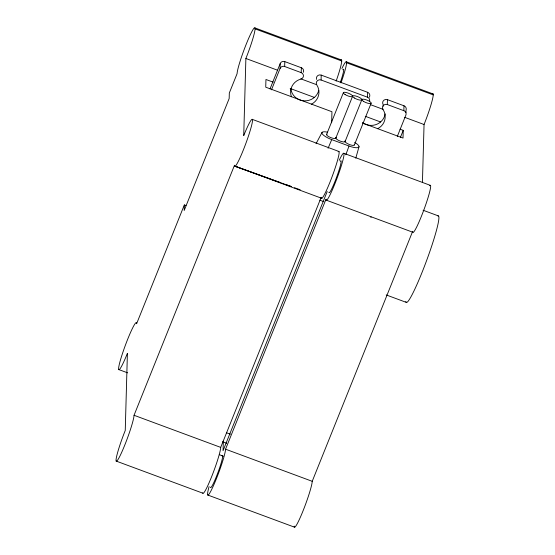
<?xml version="1.0" encoding="UTF-8"?>
<svg xmlns="http://www.w3.org/2000/svg" width="555" height="555" viewBox="0 0 555 555"><rect width="100%" height="100%" fill="white"/><g stroke="black" fill="none" stroke-linecap="round" stroke-linejoin="round"><path stroke-width="0.83" d="M185.967 205.517L184.35 204.92L184.191 210.47L229.166 98.533L229.326 92.983L237.082 73.683A25.086 2.407 -69.7 0 1 246.281 44.067A25.086 2.407 -69.7 0 1 255.085 28.867L341.741 60.988M223.332 441.26L223.068 450.66L327.207 191.482M255.085 28.867A25.086 2.407 -69.7 0 1 245.879 58.483L243.728 135.6A25.079 2.407 -69.7 0 1 252.525 120.4A25.079 2.407 -69.7 0 1 243.326 150.01A25.079 2.407 -69.7 0 1 234.522 165.21L134.046 415.279A25.079 2.407 -69.7 0 1 124.847 444.888A25.079 2.407 -69.7 0 1 116.044 460.081A25.079 2.407 -69.7 0 1 125.25 430.472L127.4 353.355A25.079 2.407 -69.7 0 1 118.603 368.555A25.079 2.407 -69.7 0 1 127.803 338.945A25.079 2.407 -69.7 0 1 136.606 323.745L184.35 204.92M271.485 89.834L280.081 68.445L280.213 63.554A3.545 3.399 1.6 0 1 284.798 61.612L301.351 67.752A3.545 3.399 1.6 0 1 303.328 72.289M280.081 68.445A3.545 3.399 1.6 0 1 284.659 66.503L284.798 61.612M291.444 96.757A14.187 13.591 1.6 0 1 300.914 79.081A3.545 3.399 1.6 0 0 301.212 72.643L301.351 67.752M311.452 104.173A14.187 13.591 1.6 0 0 316.801 84.971A3.545 3.399 1.6 0 1 321.081 80.003L321.22 75.112L367.57 92.29A3.545 3.399 1.6 0 1 369.297 97.271M331.64 122.773L331.952 111.728L265.734 87.184L265.949 79.483L273.22 82.182M369.408 101.718A3.545 3.399 1.6 0 0 367.431 97.181L367.57 92.29M383.11 106.248L383.151 104.618A3.545 3.399 1.6 0 1 387.432 99.65L403.985 105.79A3.545 3.399 1.6 0 1 406.024 110.181L405.955 112.63M377.671 128.718A14.187 13.591 1.6 0 0 383.019 109.508A3.545 3.399 1.6 0 1 387.293 104.541L387.432 99.65M400.002 129.169L403.235 130.369L403.02 138.063L362.644 123.106M397.297 136.461L405.885 115.072A3.545 3.399 1.6 0 0 403.846 110.681L403.985 105.79M422.431 182.574L424.055 124.514A25.086 2.407 -69.7 0 0 432.345 94.1M355.776 158.182L359.043 146.652M345.807 154.817L349.026 146.027A10.642 2.886 21.9 0 0 358.599 147.373A10.642 2.886 21.9 0 0 354.666 142.455M270.028 88.904L280.213 63.554M326.583 134.456L343.399 92.616M335.761 138.244L352.668 96.057M202.728 492.826A25.079 2.407 -69.7 0 0 211.968 475.836A25.079 2.407 -69.7 0 0 220.71 447.392L321.185 197.323M345.03 141.685L361.936 99.491M209.096 486.562A25.079 2.407 -69.7 0 0 213.835 484.813A25.079 2.407 -69.7 0 0 225.559 449.196L326.042 199.127A25.079 2.407 -69.7 0 0 333.472 187.25A25.079 2.407 -69.7 0 0 343.566 157.516A25.079 2.407 -69.7 0 0 339.202 160.353M354.354 144.994L371.163 103.154M400.37 137.494L403.235 130.369M294.219 526.119A25.079 2.407 -69.7 0 0 303.016 510.919A25.079 2.407 -69.7 0 0 312.222 481.31L412.372 232.046M328.095 148.254L331.717 139.61A10.642 2.886 21.9 0 1 322.087 133.623A10.642 2.886 21.9 0 1 327.665 132.222M316.052 143.703L322.073 132.347M234.675 166.209L291.271 186.563M294.504 187.729L300.165 189.761M280.615 182.657L235.181 166.229L321.844 198.343M285.485 184.42L291.167 186.473M254.974 27.93L341.63 60.051M346.486 61.848L433.143 93.968M346.598 62.784L433.261 94.905M284.659 66.503L301.212 72.643M321.081 80.003L367.431 97.181M387.293 104.541L403.846 110.681M245.879 58.483L277.604 70.235M300.817 78.838L316.295 84.575M370.664 104.728L383.047 109.321M404.713 117.348L424.055 124.514M290.175 88.46L314.401 97.444M365.28 116.3L380.626 121.989M331.717 139.61L349.026 146.027M252.379 119.401L339.036 151.515M343.892 153.319L430.548 185.432M423.077 210.234L438.422 215.923M326.187 200.126L412.851 232.247M319.826 200.168L323.884 201.673M386.204 294.927L406.392 302.413M118.749 369.554L127.657 372.856M226.384 432.72L230.443 434.225M222.624 441.766L226.69 443.272M134.046 415.279L220.71 447.392M225.559 449.196L312.222 481.31M219.315 454.691L223.374 456.196M116.196 461.087L202.852 493.201M207.709 495.004L294.365 527.118M437.93 215.992A46.114 4.426 -69.7 0 1 425.872 262.522A46.114 4.426 -69.7 0 1 405.892 301.379M341.908 68.501A25.086 2.407 -69.7 0 1 346.591 63.041A25.086 2.407 -69.7 0 1 341.006 82.861M429.667 185.752A25.079 2.407 -69.7 0 1 423.985 209.589A25.079 2.407 -69.7 0 1 412.698 231.588M342.789 69.784A17.025 1.63 -69.7 0 1 340.284 82.549M222.049 455.842A17.025 1.63 -69.7 0 1 218.136 472.041A17.025 1.63 -69.7 0 1 210.463 487.186M340.229 161.318A17.025 1.63 -69.7 0 1 336.92 176.351A17.025 1.63 -69.7 0 1 328.942 192.307M340.832 60.183A25.086 2.407 -69.7 0 1 336.15 81.065M338.155 151.834A25.079 2.407 -69.7 0 1 332.695 175.068A25.079 2.407 -69.7 0 1 321.213 197.948M370.796 217.317A6.029 5.779 1.6 0 1 371.205 217.026M316.6 79.407A3.545 3.399 1.6 0 1 321.22 75.112M385.156 113.928A14.187 13.591 1.6 0 1 362.519 122.593M318.75 90.333A14.187 13.591 1.6 0 1 304.265 100.85A14.187 13.591 1.6 0 1 290.855 89.043M344.905 140.998A4.967 1.346 21.9 0 1 339.743 140.921A4.967 1.346 21.9 0 1 336.614 137.543M354.187 144.446A4.967 1.346 21.9 0 1 349.192 144.432A4.967 1.346 21.9 0 1 345.675 141.005M335.546 137.439A4.967 1.346 21.9 0 1 330.815 137.626A4.967 1.346 21.9 0 1 327.138 134.137M345.092 94.565A4.967 1.346 21.9 0 0 352.571 96.404A4.967 1.346 21.9 0 0 346.306 92.539A4.967 1.346 21.9 0 0 345.092 94.565M354.368 97.999A4.967 1.346 21.9 0 0 361.846 99.844A4.967 1.346 21.9 0 0 355.575 95.973A4.967 1.346 21.9 0 0 354.368 97.999M363.636 101.433A4.967 1.346 21.9 0 0 371.115 103.279A4.967 1.346 21.9 0 0 364.843 99.414A4.967 1.346 21.9 0 0 363.636 101.433"/></g></svg>
